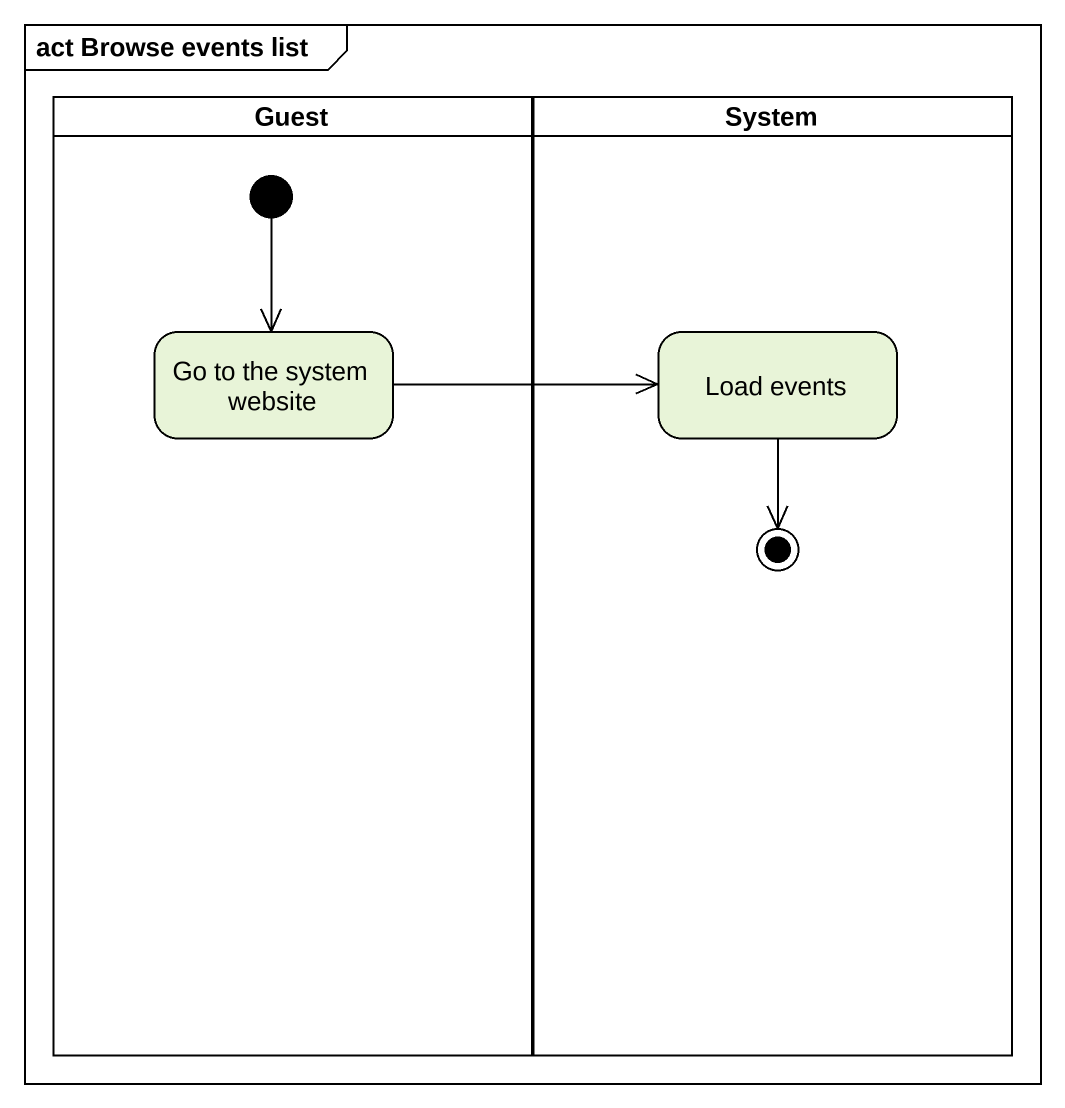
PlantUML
@startuml
mainframe act Browse events list
hide empty description
state Guest <<partition>> {
  state "Go to the system website" as Go_to_the_system_website
  [*] --> Go_to_the_system_website
}
state System <<partition>> {
  state "Load events" as Load_events
  Load_events --> [*]
}
Go_to_the_system_website -right-> Load_events
@enduml
